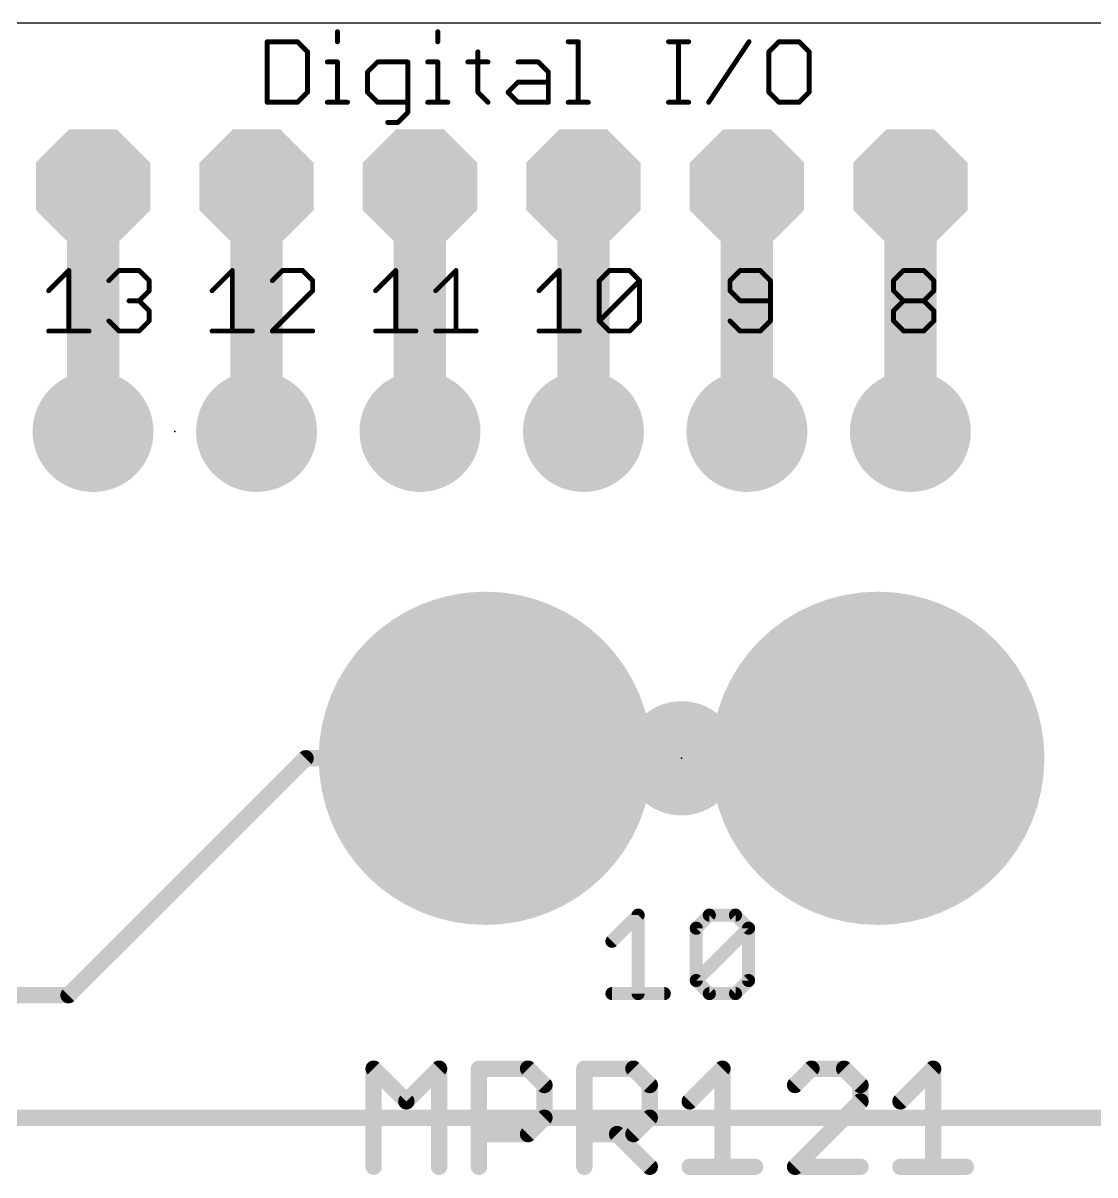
# Model space of a CAD drawing. Extents: x 0 to 68.6, y 0 to 53.3.
# Drawn here: x 27.87 to 44.52, y 35.43 to 53.34 of the extents above; entities that cross this region are included whole.
import ezdxf

# ---------------------------------------------------------------- set-up
doc = ezdxf.new("R2010")
doc.units = 0
for name, color, linetype in [('1', 12, 'CONTINUOUS'), ('17', 110, 'CONTINUOUS'), ('20', 53, 'CONTINUOUS'), ('21', 40, 'CONTINUOUS'), ('23', 53, 'CONTINUOUS'), ('29', 253, 'CONTINUOUS')]:
    doc.layers.add(name, color=color, linetype=linetype)

# ---------------------------------------------------------------- blocks, each defined once
blk = doc.blocks.new('ROUNDP')
at = {"const_width": 0.5}
blk.add_lwpolyline([(0, -0.25, 1), (0, 0.25, 1), (0, -0.25)], format="xyb", dxfattribs=at)
blk = doc.blocks.new('OCTAGONP')
at = {"const_width": 0.5}
blk.add_lwpolyline([(-0.25, -0.1036), (-0.25, 0.1036), (-0.1036, 0.25), (0.1036, 0.25), (0.25, 0.1036), (0.25, -0.1036), (0.1036, -0.25), (-0.1036, -0.25), (-0.25, -0.1036), (-0.25, 0.1036)], dxfattribs=at)

msp = doc.modelspace()

# ---------------------------------------------------------------- linework, layer by layer
at = {"layer": '1'}
for points, const_width in [([(28.956, 50.8), (28.956, 46.99)], 0.8128), ([(31.496, 50.8), (31.496, 46.99)], 0.8128), ([(34.036, 50.8), (34.036, 46.99)], 0.8128), ([(36.576, 50.8), (36.576, 46.99)], 0.8128), ([(39.116, 50.8), (39.116, 46.99)], 0.8128), ([(41.656, 50.8), (41.656, 46.99)], 0.8128), ([(28.575, 38.227), (32.258, 41.91)], 0.254), ([(32.258, 41.91), (35.052, 41.91)], 0.254), ([(35.052, 41.91), (38.1, 41.91)], 0.254), ([(38.1, 41.91), (41.148, 41.91)], 0.254), ([(15.24, 38.227), (28.575, 38.227)], 0.254), ([(16.383, 36.322), (46.99, 36.322)], 0.254)]:
    msp.add_lwpolyline(points, dxfattribs=dict(at, const_width=const_width))
for points, const_width in [([(29.1592, 50.8, 1), (28.7528, 50.8)], 0.4064), ([(31.6992, 50.8, 1), (31.2928, 50.8)], 0.4064), ([(34.2392, 50.8, 1), (33.8328, 50.8)], 0.4064), ([(36.7792, 50.8, 1), (36.3728, 50.8)], 0.4064), ([(39.3192, 50.8, 1), (38.9128, 50.8)], 0.4064), ([(41.8592, 50.8, 1), (41.4528, 50.8)], 0.4064), ([(28.7528, 46.99, 1), (29.1592, 46.99)], 0.4064), ([(31.2928, 46.99, 1), (31.6992, 46.99)], 0.4064), ([(33.8328, 46.99, 1), (34.2392, 46.99)], 0.4064), ([(36.3728, 46.99, 1), (36.7792, 46.99)], 0.4064), ([(38.9128, 46.99, 1), (39.3192, 46.99)], 0.4064), ([(41.4528, 46.99, 1), (41.8592, 46.99)], 0.4064), ([(32.258, 41.9735, 1), (32.258, 41.8465)], 0.127), ([(32.3029, 41.8651, 1), (32.2131, 41.9549)], 0.127), ([(35.052, 41.9735, 1), (35.052, 41.8465)], 0.127), ([(35.052, 41.8465, 1), (35.052, 41.9735)], 0.127), ([(38.1, 41.9735, 1), (38.1, 41.8465)], 0.127), ([(38.1, 41.8465, 1), (38.1, 41.9735)], 0.127), ([(41.148, 41.8465, 1), (41.148, 41.9735)], 0.127), ([(28.5301, 38.2719, 1), (28.6199, 38.1821)], 0.127), ([(28.575, 38.1635, 1), (28.575, 38.2905)], 0.127)]:
    msp.add_lwpolyline(points, format="xyb", dxfattribs=dict(at, const_width=const_width))
at = {"layer": '20'}
msp.add_line((64.516, 53.34), (0, 53.34), dxfattribs=at)
at = {"layer": '21'}
for points, const_width in [([(32.7724, 53.2055, 1), (32.7343, 53.2055)], 0.0381), ([(34.3316, 53.2055, 1), (34.2935, 53.2055)], 0.0381), ([(31.6802, 53.0487, 1), (31.6421, 53.0487)], 0.0381), ([(31.6611, 53.0678, 1), (31.6611, 53.0297)], 0.0381), ([(32.1449, 53.0622, 1), (32.1179, 53.0352)], 0.0381), ([(32.1314, 53.0297, 1), (32.1314, 53.0678)], 0.0381), ([(32.7343, 53.0487, 1), (32.7724, 53.0487)], 0.0381), ([(34.2935, 53.0487, 1), (34.3316, 53.0487)], 0.0381), ([(36.3387, 53.0678, 1), (36.3387, 53.0297)], 0.0381), ([(36.5145, 53.0487, 1), (36.4764, 53.0487)], 0.0381), ([(36.4955, 53.0297, 1), (36.4955, 53.0678)], 0.0381), ([(37.8979, 53.0678, 1), (37.8979, 53.0297)], 0.0381), ([(38.0737, 53.0487, 1), (38.0356, 53.0487)], 0.0381), ([(38.2114, 53.0297, 1), (38.2114, 53.0678)], 0.0381), ([(39.1645, 53.0381, 1), (39.1328, 53.0593)], 0.0381), ([(39.6138, 53.0678, 1), (39.6138, 53.0297)], 0.0381), ([(39.6273, 53.0352, 1), (39.6004, 53.0622)], 0.0381), ([(39.9409, 53.0622, 1), (39.9139, 53.0352)], 0.0381), ([(39.9274, 53.0297, 1), (39.9274, 53.0678)], 0.0381), ([(32.3072, 52.8919, 1), (32.2691, 52.8919)], 0.0381), ([(32.2747, 52.8785, 1), (32.3016, 52.9054)], 0.0381), ([(34.9553, 52.8919, 1), (34.9172, 52.8919)], 0.0381), ([(39.4761, 52.8919, 1), (39.438, 52.8919)], 0.0381), ([(39.4436, 52.9054, 1), (39.4706, 52.8785)], 0.0381), ([(40.1032, 52.8919, 1), (40.0651, 52.8919)], 0.0381), ([(40.0707, 52.8785, 1), (40.0976, 52.9054)], 0.0381), ([(32.5966, 52.7542, 1), (32.5966, 52.7161)], 0.0381), ([(32.7724, 52.7352, 1), (32.7343, 52.7352)], 0.0381), ([(32.7534, 52.7161, 1), (32.7534, 52.7542)], 0.0381), ([(33.3771, 52.7542, 1), (33.3771, 52.7161)], 0.0381), ([(33.3905, 52.7217, 1), (33.3636, 52.7486)], 0.0381), ([(33.8664, 52.7352, 1), (33.8283, 52.7352)], 0.0381), ([(33.8474, 52.7161, 1), (33.8474, 52.7542)], 0.0381), ([(34.1558, 52.7542, 1), (34.1558, 52.7161)], 0.0381), ([(34.3316, 52.7352, 1), (34.2935, 52.7352)], 0.0381), ([(34.3126, 52.7161, 1), (34.3126, 52.7542)], 0.0381), ([(34.7795, 52.7542, 1), (34.7795, 52.7161)], 0.0381), ([(35.093, 52.7161, 1), (35.093, 52.7542)], 0.0381), ([(35.5599, 52.7542, 1), (35.5599, 52.7161)], 0.0381), ([(35.8869, 52.7486, 1), (35.86, 52.7217)], 0.0381), ([(35.8735, 52.7161, 1), (35.8735, 52.7542)], 0.0381), ([(33.2393, 52.5784, 1), (33.2012, 52.5784)], 0.0381), ([(33.2068, 52.5919, 1), (33.2338, 52.5649)], 0.0381), ([(36.0493, 52.5784, 1), (36.0112, 52.5784)], 0.0381), ([(36.0168, 52.5649, 1), (36.0437, 52.5919)], 0.0381), ([(32.3016, 52.2514, 1), (32.2747, 52.2783)], 0.0381), ([(33.2338, 52.2783, 1), (33.2068, 52.2514)], 0.0381), ([(34.9497, 52.2783, 1), (34.9228, 52.2514)], 0.0381), ([(35.4166, 52.2783, 1), (35.3897, 52.2514)], 0.0381), ([(35.3897, 52.2783, 1), (35.4166, 52.2514)], 0.0381), ([(35.5599, 52.4407, 1), (35.5599, 52.4026)], 0.0381), ([(35.5734, 52.4082, 1), (35.5465, 52.4351)], 0.0381), ([(36.0302, 52.4026, 1), (36.0302, 52.4407)], 0.0381), ([(39.4706, 52.2783, 1), (39.4436, 52.2514)], 0.0381), ([(40.0976, 52.2514, 1), (40.0707, 52.2783)], 0.0381), ([(31.6611, 52.1272, 1), (31.6611, 52.0891)], 0.0381), ([(31.6421, 52.1081, 1), (31.6802, 52.1081)], 0.0381), ([(32.1179, 52.1216, 1), (32.1449, 52.0946)], 0.0381), ([(32.1314, 52.0891, 1), (32.1314, 52.1272)], 0.0381), ([(32.2691, 52.2649, 1), (32.3072, 52.2649)], 0.0381), ([(32.5966, 52.1272, 1), (32.5966, 52.0891)], 0.0381), ([(32.7343, 52.1081, 1), (32.7724, 52.1081)], 0.0381), ([(32.9102, 52.0891, 1), (32.9102, 52.1272)], 0.0381), ([(33.2012, 52.2649, 1), (33.2393, 52.2649)], 0.0381), ([(33.3771, 52.1272, 1), (33.3771, 52.0891)], 0.0381), ([(33.3636, 52.0946, 1), (33.3905, 52.1216)], 0.0381), ([(33.8474, 52.0891, 1), (33.8474, 52.1272)], 0.0381), ([(34.1558, 52.1272, 1), (34.1558, 52.0891)], 0.0381), ([(34.2935, 52.1081, 1), (34.3316, 52.1081)], 0.0381), ([(34.4693, 52.0891, 1), (34.4693, 52.1272)], 0.0381), ([(34.9172, 52.2649, 1), (34.9553, 52.2649)], 0.0381), ([(35.0796, 52.0946, 1), (35.1065, 52.1216)], 0.0381), ([(35.5599, 52.1272, 1), (35.5599, 52.0891)], 0.0381), ([(35.5465, 52.0946, 1), (35.5734, 52.1216)], 0.0381), ([(36.0112, 52.1081, 1), (36.0493, 52.1081)], 0.0381), ([(36.0302, 52.0891, 1), (36.0302, 52.1272)], 0.0381), ([(36.3387, 52.1272, 1), (36.3387, 52.0891)], 0.0381), ([(36.4764, 52.1081, 1), (36.5145, 52.1081)], 0.0381), ([(36.6522, 52.0891, 1), (36.6522, 52.1272)], 0.0381), ([(37.8979, 52.1272, 1), (37.8979, 52.0891)], 0.0381), ([(38.0356, 52.1081, 1), (38.0737, 52.1081)], 0.0381), ([(38.2114, 52.0891, 1), (38.2114, 52.1272)], 0.0381), ([(38.5057, 52.1187, 1), (38.5374, 52.0975)], 0.0381), ([(39.438, 52.2649, 1), (39.4761, 52.2649)], 0.0381), ([(39.6138, 52.1272, 1), (39.6138, 52.0891)], 0.0381), ([(39.6004, 52.0946, 1), (39.6273, 52.1216)], 0.0381), ([(39.9139, 52.1216, 1), (39.9409, 52.0946)], 0.0381), ([(39.9274, 52.0891, 1), (39.9274, 52.1272)], 0.0381), ([(40.0651, 52.2649, 1), (40.1032, 52.2649)], 0.0381), ([(33.8283, 51.9513, 1), (33.8664, 51.9513)], 0.0381), ([(33.8608, 51.9379, 1), (33.8339, 51.9648)], 0.0381), ([(33.5338, 51.8136, 1), (33.5338, 51.7755)], 0.0381), ([(33.6771, 51.808, 1), (33.7041, 51.7811)], 0.0381), ([(33.6906, 51.7755, 1), (33.6906, 51.8136)], 0.0381), ([(28.5986, 49.4927, 1), (28.5605, 49.4927)], 0.0381), ([(28.5931, 49.4792, 1), (28.5661, 49.5062)], 0.0381), ([(29.3583, 49.5118, 1), (29.3583, 49.4737)], 0.0381), ([(29.3718, 49.4792, 1), (29.3449, 49.5062)], 0.0381), ([(29.6854, 49.5062, 1), (29.6584, 49.4792)], 0.0381), ([(29.6719, 49.4737, 1), (29.6719, 49.5118)], 0.0381), ([(31.1386, 49.4927, 1), (31.1005, 49.4927)], 0.0381), ([(31.1331, 49.4792, 1), (31.1061, 49.5062)], 0.0381), ([(31.8983, 49.5118, 1), (31.8983, 49.4737)], 0.0381), ([(31.9118, 49.4792, 1), (31.8849, 49.5062)], 0.0381), ([(32.2254, 49.5062, 1), (32.1984, 49.4792)], 0.0381), ([(32.2119, 49.4737, 1), (32.2119, 49.5118)], 0.0381), ([(33.6786, 49.4927, 1), (33.6405, 49.4927)], 0.0381), ([(33.6731, 49.4792, 1), (33.6461, 49.5062)], 0.0381), ([(34.6142, 49.4927, 1), (34.5761, 49.4927)], 0.0381), ([(34.6086, 49.4792, 1), (34.5816, 49.5062)], 0.0381), ([(36.2186, 49.4927, 1), (36.1805, 49.4927)], 0.0381), ([(36.2131, 49.4792, 1), (36.1861, 49.5062)], 0.0381), ([(36.9783, 49.5118, 1), (36.9783, 49.4737)], 0.0381), ([(36.9918, 49.4792, 1), (36.9649, 49.5062)], 0.0381), ([(37.3054, 49.5062, 1), (37.2784, 49.4792)], 0.0381), ([(37.2919, 49.4737, 1), (37.2919, 49.5118)], 0.0381), ([(39.0103, 49.5118, 1), (39.0103, 49.4737)], 0.0381), ([(39.0238, 49.4792, 1), (38.9969, 49.5062)], 0.0381), ([(39.3374, 49.5062, 1), (39.3104, 49.4792)], 0.0381), ([(39.3239, 49.4737, 1), (39.3239, 49.5118)], 0.0381), ([(41.5503, 49.5118, 1), (41.5503, 49.4737)], 0.0381), ([(41.5638, 49.4792, 1), (41.5369, 49.5062)], 0.0381), ([(41.8774, 49.5062, 1), (41.8504, 49.4792)], 0.0381), ([(41.8639, 49.4737, 1), (41.8639, 49.5118)], 0.0381), ([(29.1881, 49.3494, 1), (29.2151, 49.3225)], 0.0381), ([(29.8477, 49.3359, 1), (29.8096, 49.3359)], 0.0381), ([(29.8152, 49.3225, 1), (29.8421, 49.3494)], 0.0381), ([(31.7281, 49.3494, 1), (31.7551, 49.3225)], 0.0381), ([(32.3877, 49.3359, 1), (32.3496, 49.3359)], 0.0381), ([(32.3552, 49.3225, 1), (32.3821, 49.3494)], 0.0381), ([(36.8406, 49.3359, 1), (36.8025, 49.3359)], 0.0381), ([(36.8081, 49.3494, 1), (36.8351, 49.3225)], 0.0381), ([(37.4677, 49.3359, 1), (37.4296, 49.3359)], 0.0381), ([(37.4621, 49.3225, 1), (37.4352, 49.3494)], 0.0381), ([(37.4352, 49.3225, 1), (37.4621, 49.3494)], 0.0381), ([(38.8726, 49.3359, 1), (38.8345, 49.3359)], 0.0381), ([(38.8401, 49.3494, 1), (38.8671, 49.3225)], 0.0381), ([(39.4997, 49.3359, 1), (39.4616, 49.3359)], 0.0381), ([(39.4672, 49.3225, 1), (39.4941, 49.3494)], 0.0381), ([(41.4126, 49.3359, 1), (41.3745, 49.3359)], 0.0381), ([(41.3801, 49.3494, 1), (41.4071, 49.3225)], 0.0381), ([(42.0397, 49.3359, 1), (42.0016, 49.3359)], 0.0381), ([(42.0072, 49.3225, 1), (42.0341, 49.3494)], 0.0381), ([(28.2526, 49.1926, 1), (28.2795, 49.1657)], 0.0381), ([(29.8096, 49.1792, 1), (29.8477, 49.1792)], 0.0381), ([(29.8421, 49.1657, 1), (29.8152, 49.1926)], 0.0381), ([(30.7926, 49.1926, 1), (30.8195, 49.1657)], 0.0381), ([(32.3496, 49.1792, 1), (32.3877, 49.1792)], 0.0381), ([(32.3821, 49.1657, 1), (32.3552, 49.1926)], 0.0381), ([(33.3326, 49.1926, 1), (33.3595, 49.1657)], 0.0381), ([(34.2681, 49.1926, 1), (34.2951, 49.1657)], 0.0381), ([(35.8726, 49.1926, 1), (35.8995, 49.1657)], 0.0381), ([(38.8345, 49.1792, 1), (38.8726, 49.1792)], 0.0381), ([(38.8671, 49.1926, 1), (38.8401, 49.1657)], 0.0381), ([(41.3745, 49.1792, 1), (41.4126, 49.1792)], 0.0381), ([(41.4071, 49.1926, 1), (41.3801, 49.1657)], 0.0381), ([(42.0016, 49.1792, 1), (42.0397, 49.1792)], 0.0381), ([(42.0341, 49.1657, 1), (42.0072, 49.1926)], 0.0381), ([(29.5151, 49.0415, 1), (29.5151, 49.0034)], 0.0381), ([(29.6854, 49.0359, 1), (29.6584, 49.0089)], 0.0381), ([(29.6584, 49.0359, 1), (29.6854, 49.0089)], 0.0381), ([(29.6719, 49.0034, 1), (29.6719, 49.0415)], 0.0381), ([(29.8477, 48.8656, 1), (29.8096, 48.8656)], 0.0381), ([(29.8152, 48.8522, 1), (29.8421, 48.8791)], 0.0381), ([(39.0103, 49.0415, 1), (39.0103, 49.0034)], 0.0381), ([(38.9969, 49.0089, 1), (39.0238, 49.0359)], 0.0381), ([(39.4807, 49.0034, 1), (39.4807, 49.0415)], 0.0381), ([(41.4126, 48.8656, 1), (41.3745, 48.8656)], 0.0381), ([(41.3801, 48.8791, 1), (41.4071, 48.8522)], 0.0381), ([(41.5503, 49.0415, 1), (41.5503, 49.0034)], 0.0381), ([(41.5638, 49.0089, 1), (41.5369, 49.0359)], 0.0381), ([(41.5369, 49.0089, 1), (41.5638, 49.0359)], 0.0381), ([(41.8774, 49.0359, 1), (41.8504, 49.0089)], 0.0381), ([(41.8504, 49.0359, 1), (41.8774, 49.0089)], 0.0381), ([(41.8639, 49.0034, 1), (41.8639, 49.0415)], 0.0381), ([(42.0397, 48.8656, 1), (42.0016, 48.8656)], 0.0381), ([(42.0072, 48.8522, 1), (42.0341, 48.8791)], 0.0381), ([(29.2151, 48.7223, 1), (29.1881, 48.6954)], 0.0381), ([(29.8096, 48.7089, 1), (29.8477, 48.7089)], 0.0381), ([(29.8421, 48.6954, 1), (29.8152, 48.7223)], 0.0381), ([(36.8351, 48.7223, 1), (36.8081, 48.6954)], 0.0381), ([(36.8081, 48.7223, 1), (36.8351, 48.6954)], 0.0381), ([(36.8025, 48.7089, 1), (36.8406, 48.7089)], 0.0381), ([(37.4296, 48.7089, 1), (37.4677, 48.7089)], 0.0381), ([(37.4621, 48.6954, 1), (37.4352, 48.7223)], 0.0381), ([(38.8671, 48.7223, 1), (38.8401, 48.6954)], 0.0381), ([(39.4616, 48.7089, 1), (39.4997, 48.7089)], 0.0381), ([(39.4941, 48.6954, 1), (39.4672, 48.7223)], 0.0381), ([(41.3745, 48.7089, 1), (41.4126, 48.7089)], 0.0381), ([(41.4071, 48.7223, 1), (41.3801, 48.6954)], 0.0381), ([(42.0016, 48.7089, 1), (42.0397, 48.7089)], 0.0381), ([(42.0341, 48.6954, 1), (42.0072, 48.7223)], 0.0381), ([(28.2661, 48.5712, 1), (28.2661, 48.5331)], 0.0381), ([(28.5605, 48.5521, 1), (28.5986, 48.5521)], 0.0381), ([(28.8931, 48.5331, 1), (28.8931, 48.5712)], 0.0381), ([(29.3583, 48.5712, 1), (29.3583, 48.5331)], 0.0381), ([(29.3449, 48.5386, 1), (29.3718, 48.5656)], 0.0381), ([(29.6584, 48.5656, 1), (29.6854, 48.5386)], 0.0381), ([(29.6719, 48.5331, 1), (29.6719, 48.5712)], 0.0381), ([(30.8061, 48.5712, 1), (30.8061, 48.5331)], 0.0381), ([(31.1005, 48.5521, 1), (31.1386, 48.5521)], 0.0381), ([(31.4331, 48.5331, 1), (31.4331, 48.5712)], 0.0381), ([(31.7416, 48.5712, 1), (31.7416, 48.5331)], 0.0381), ([(31.7281, 48.5656, 1), (31.7551, 48.5386)], 0.0381), ([(32.3687, 48.5331, 1), (32.3687, 48.5712)], 0.0381), ([(33.3461, 48.5712, 1), (33.3461, 48.5331)], 0.0381), ([(33.6405, 48.5521, 1), (33.6786, 48.5521)], 0.0381), ([(33.9731, 48.5331, 1), (33.9731, 48.5712)], 0.0381), ([(34.2816, 48.5712, 1), (34.2816, 48.5331)], 0.0381), ([(34.5761, 48.5521, 1), (34.6142, 48.5521)], 0.0381), ([(34.9087, 48.5331, 1), (34.9087, 48.5712)], 0.0381), ([(35.8861, 48.5712, 1), (35.8861, 48.5331)], 0.0381), ([(36.1805, 48.5521, 1), (36.2186, 48.5521)], 0.0381), ([(36.5131, 48.5331, 1), (36.5131, 48.5712)], 0.0381), ([(36.9783, 48.5712, 1), (36.9783, 48.5331)], 0.0381), ([(36.9649, 48.5386, 1), (36.9918, 48.5656)], 0.0381), ([(37.2784, 48.5656, 1), (37.3054, 48.5386)], 0.0381), ([(37.2919, 48.5331, 1), (37.2919, 48.5712)], 0.0381), ([(39.0103, 48.5712, 1), (39.0103, 48.5331)], 0.0381), ([(38.9969, 48.5386, 1), (39.0238, 48.5656)], 0.0381), ([(39.3104, 48.5656, 1), (39.3374, 48.5386)], 0.0381), ([(39.3239, 48.5331, 1), (39.3239, 48.5712)], 0.0381), ([(41.5503, 48.5712, 1), (41.5503, 48.5331)], 0.0381), ([(41.5369, 48.5386, 1), (41.5638, 48.5656)], 0.0381), ([(41.8504, 48.5656, 1), (41.8774, 48.5386)], 0.0381), ([(41.8639, 48.5331, 1), (41.8639, 48.5712)], 0.0381), ([(37.4764, 39.4726, 1), (37.3748, 39.4726)], 0.1016), ([(37.4615, 39.4367, 1), (37.3897, 39.5086)], 0.1016), ([(38.532, 39.5234, 1), (38.532, 39.4218)], 0.1016), ([(38.5679, 39.4367, 1), (38.4961, 39.5086)], 0.1016), ([(38.9746, 39.5086, 1), (38.9028, 39.4367)], 0.1016), ([(38.9387, 39.4218, 1), (38.9387, 39.5234)], 0.1016), ([(38.3794, 39.2693, 1), (38.2778, 39.2693)], 0.1016), ([(38.2927, 39.3052, 1), (38.3645, 39.2333)], 0.1016), ([(39.1929, 39.2693, 1), (39.0913, 39.2693)], 0.1016), ([(39.178, 39.2333, 1), (39.1062, 39.3052)], 0.1016), ([(39.1062, 39.2333, 1), (39.178, 39.3052)], 0.1016), ([(36.983, 39.1018, 1), (37.0548, 39.03)], 0.1016), ([(38.3645, 38.4917, 1), (38.2927, 38.4199)], 0.1016), ([(38.2927, 38.4917, 1), (38.3645, 38.4199)], 0.1016), ([(38.2778, 38.4558, 1), (38.3794, 38.4558)], 0.1016), ([(39.0913, 38.4558, 1), (39.1929, 38.4558)], 0.1016), ([(39.178, 38.4199, 1), (39.1062, 38.4917)], 0.1016), ([(37.0189, 38.3032, 1), (37.0189, 38.2016)], 0.1016), ([(37.8324, 38.2016, 1), (37.8324, 38.3032)], 0.1016), ([(38.532, 38.3032, 1), (38.532, 38.2016)], 0.1016), ([(38.4961, 38.2165, 1), (38.5679, 38.2883)], 0.1016), ([(38.9028, 38.2883, 1), (38.9746, 38.2165)], 0.1016), ([(38.9387, 38.2016, 1), (38.9387, 38.3032)], 0.1016), ([(37.3748, 38.2524, 1), (37.4764, 38.2524)], 0.1016), ([(33.379, 37.0853, 1), (33.252, 37.0853)], 0.127), ([(33.3604, 37.1302, 1), (33.2706, 37.0404)], 0.127), ([(34.3959, 37.0853, 1), (34.2689, 37.0853)], 0.127), ([(34.3773, 37.0404, 1), (34.2875, 37.1302)], 0.127), ([(35.0162, 37.0853, 1), (34.8892, 37.0853)], 0.127), ([(34.9527, 37.1488, 1), (34.9527, 37.0218)], 0.127), ([(35.7602, 37.1302, 1), (35.6704, 37.0404)], 0.127), ([(35.7153, 37.0218, 1), (35.7153, 37.1488)], 0.127), ([(36.6533, 37.0853, 1), (36.5263, 37.0853)], 0.127), ([(36.5898, 37.1488, 1), (36.5898, 37.0218)], 0.127), ([(37.3974, 37.1302, 1), (37.3076, 37.0404)], 0.127), ([(37.3525, 37.0218, 1), (37.3525, 37.1488)], 0.127), ([(38.7989, 37.0853, 1), (38.6719, 37.0853)], 0.127), ([(38.7803, 37.0404, 1), (38.6905, 37.1302)], 0.127), ([(40.1184, 37.1488, 1), (40.1184, 37.0218)], 0.127), ([(40.1633, 37.0404, 1), (40.0735, 37.1302)], 0.127), ([(40.6717, 37.1302, 1), (40.5819, 37.0404)], 0.127), ([(40.6268, 37.0218, 1), (40.6268, 37.1488)], 0.127), ([(42.0732, 37.0853, 1), (41.9462, 37.0853)], 0.127), ([(42.0546, 37.0404, 1), (41.9648, 37.1302)], 0.127), ([(36.0331, 36.8311, 1), (35.9061, 36.8311)], 0.127), ([(35.9246, 36.7862, 1), (36.0145, 36.876)], 0.127), ([(37.6702, 36.8311, 1), (37.5432, 36.8311)], 0.127), ([(37.5618, 36.7862, 1), (37.6516, 36.876)], 0.127), ([(39.8192, 36.876, 1), (39.9091, 36.7862)], 0.127), ([(40.9445, 36.8311, 1), (40.8175, 36.8311)], 0.127), ([(40.8361, 36.7862, 1), (40.9259, 36.876)], 0.127), ([(33.7791, 36.6218, 1), (33.8689, 36.532)], 0.127), ([(33.7791, 36.532, 1), (33.8689, 36.6218)], 0.127), ([(38.1821, 36.6218, 1), (38.2719, 36.532)], 0.127), ([(40.8175, 36.5769, 1), (40.9445, 36.5769)], 0.127), ([(40.9259, 36.532, 1), (40.8361, 36.6218)], 0.127), ([(41.4564, 36.6218, 1), (41.5462, 36.532)], 0.127), ([(35.9061, 36.3227, 1), (36.0331, 36.3227)], 0.127), ([(36.0145, 36.2777, 1), (35.9246, 36.3676)], 0.127), ([(37.5432, 36.3227, 1), (37.6702, 36.3227)], 0.127), ([(37.6516, 36.2777, 1), (37.5618, 36.3676)], 0.127), ([(34.9527, 36.1319, 1), (34.9527, 36.0049)], 0.127), ([(35.6704, 36.1133, 1), (35.7602, 36.0235)], 0.127), ([(35.7153, 36.0049, 1), (35.7153, 36.1319)], 0.127), ([(36.5898, 36.1319, 1), (36.5898, 36.0049)], 0.127), ([(37.1432, 36.1133, 1), (37.0534, 36.0235)], 0.127), ([(37.3076, 36.1133, 1), (37.3974, 36.0235)], 0.127), ([(37.3525, 36.0049, 1), (37.3525, 36.1319)], 0.127), ([(37.5618, 35.5151, 1), (37.6516, 35.6049)], 0.127), ([(38.227, 35.6235, 1), (38.227, 35.4965)], 0.127), ([(39.2439, 35.4965, 1), (39.2439, 35.6235)], 0.127), ([(39.8192, 35.6049, 1), (39.9091, 35.5151)], 0.127), ([(39.8642, 35.6235, 1), (39.8642, 35.4965)], 0.127), ([(40.881, 35.4965, 1), (40.881, 35.6235)], 0.127), ([(41.5013, 35.6235, 1), (41.5013, 35.4965)], 0.127), ([(42.5182, 35.4965, 1), (42.5182, 35.6235)], 0.127), ([(33.252, 35.56, 1), (33.379, 35.56)], 0.127), ([(34.2689, 35.56, 1), (34.3959, 35.56)], 0.127), ([(34.8892, 35.56, 1), (35.0162, 35.56)], 0.127), ([(36.5263, 35.56, 1), (36.6533, 35.56)], 0.127), ([(38.6719, 35.56, 1), (38.7989, 35.56)], 0.127), ([(41.9462, 35.56, 1), (42.0732, 35.56)], 0.127)]:
    msp.add_lwpolyline(points, format="xyb", dxfattribs=dict(at, const_width=const_width))
for points, const_width in [([(32.7534, 53.2055), (32.7534, 53.0487)], 0.0762), ([(34.3126, 53.2055), (34.3126, 53.0487)], 0.0762), ([(31.6611, 53.0487), (31.6611, 52.1081)], 0.0762), ([(32.1314, 53.0487), (31.6611, 53.0487)], 0.0762), ([(32.2882, 52.8919), (32.1314, 53.0487)], 0.0762), ([(36.3387, 53.0487), (36.4955, 53.0487)], 0.0762), ([(36.4955, 53.0487), (36.4955, 52.1081)], 0.0762), ([(37.8979, 53.0487), (38.2114, 53.0487)], 0.0762), ([(38.0547, 52.1081), (38.0547, 53.0487)], 0.0762), ([(38.5216, 52.1081), (39.1486, 53.0487)], 0.0762), ([(39.6138, 53.0487), (39.4571, 52.8919)], 0.0762), ([(39.9274, 53.0487), (39.6138, 53.0487)], 0.0762), ([(40.0842, 52.8919), (39.9274, 53.0487)], 0.0762), ([(32.2882, 52.2649), (32.2882, 52.8919)], 0.0762), ([(34.9363, 52.8919), (34.9363, 52.2649)], 0.0762), ([(39.4571, 52.8919), (39.4571, 52.2649)], 0.0762), ([(40.0842, 52.2649), (40.0842, 52.8919)], 0.0762), ([(32.5966, 52.7352), (32.7534, 52.7352)], 0.0762), ([(32.7534, 52.7352), (32.7534, 52.1081)], 0.0762), ([(33.3771, 52.7352), (33.2203, 52.5784)], 0.0762), ([(33.8474, 52.7352), (33.3771, 52.7352)], 0.0762), ([(33.8474, 51.9513), (33.8474, 52.7352)], 0.0762), ([(34.1558, 52.7352), (34.3126, 52.7352)], 0.0762), ([(34.3126, 52.7352), (34.3126, 52.1081)], 0.0762), ([(34.7795, 52.7352), (35.093, 52.7352)], 0.0762), ([(35.5599, 52.7352), (35.8735, 52.7352)], 0.0762), ([(35.8735, 52.7352), (36.0302, 52.5784)], 0.0762), ([(33.2203, 52.5784), (33.2203, 52.2649)], 0.0762), ([(36.0302, 52.5784), (36.0302, 52.1081)], 0.0762), ([(32.1314, 52.1081), (32.2882, 52.2649)], 0.0762), ([(33.2203, 52.2649), (33.3771, 52.1081)], 0.0762), ([(34.9363, 52.2649), (35.093, 52.1081)], 0.0762), ([(35.4032, 52.2649), (35.5599, 52.4216)], 0.0762), ([(35.5599, 52.1081), (35.4032, 52.2649)], 0.0762), ([(35.5599, 52.4216), (36.0302, 52.4216)], 0.0762), ([(39.4571, 52.2649), (39.6138, 52.1081)], 0.0762), ([(39.9274, 52.1081), (40.0842, 52.2649)], 0.0762), ([(31.6611, 52.1081), (32.1314, 52.1081)], 0.0762), ([(32.5966, 52.1081), (32.9102, 52.1081)], 0.0762), ([(33.3771, 52.1081), (33.8474, 52.1081)], 0.0762), ([(34.1558, 52.1081), (34.4693, 52.1081)], 0.0762), ([(36.0302, 52.1081), (35.5599, 52.1081)], 0.0762), ([(36.3387, 52.1081), (36.6522, 52.1081)], 0.0762), ([(37.8979, 52.1081), (38.2114, 52.1081)], 0.0762), ([(39.6138, 52.1081), (39.9274, 52.1081)], 0.0762), ([(33.6906, 51.7946), (33.8474, 51.9513)], 0.0762), ([(33.5338, 51.7946), (33.6906, 51.7946)], 0.0762), ([(28.2661, 49.1792), (28.5796, 49.4927)], 0.0762), ([(28.5796, 49.4927), (28.5796, 48.5521)], 0.0762), ([(29.2016, 49.3359), (29.3583, 49.4927)], 0.0762), ([(29.3583, 49.4927), (29.6719, 49.4927)], 0.0762), ([(29.6719, 49.4927), (29.8286, 49.3359)], 0.0762), ([(30.8061, 49.1792), (31.1196, 49.4927)], 0.0762), ([(31.1196, 49.4927), (31.1196, 48.5521)], 0.0762), ([(31.8983, 49.4927), (31.7416, 49.3359)], 0.0762), ([(32.2119, 49.4927), (31.8983, 49.4927)], 0.0762), ([(32.3687, 49.3359), (32.2119, 49.4927)], 0.0762), ([(33.3461, 49.1792), (33.6596, 49.4927)], 0.0762), ([(33.6596, 49.4927), (33.6596, 48.5521)], 0.0762), ([(34.2816, 49.1792), (34.5951, 49.4927)], 0.0762), ([(34.5951, 49.4927), (34.5951, 48.5521)], 0.0762), ([(35.8861, 49.1792), (36.1996, 49.4927)], 0.0762), ([(36.1996, 49.4927), (36.1996, 48.5521)], 0.0762), ([(36.8216, 49.3359), (36.9783, 49.4927)], 0.0762), ([(36.9783, 49.4927), (37.2919, 49.4927)], 0.0762), ([(37.2919, 49.4927), (37.4487, 49.3359)], 0.0762), ([(39.0103, 49.4927), (38.8536, 49.3359)], 0.0762), ([(39.3239, 49.4927), (39.0103, 49.4927)], 0.0762), ([(39.4807, 49.3359), (39.3239, 49.4927)], 0.0762), ([(41.3936, 49.3359), (41.5503, 49.4927)], 0.0762), ([(41.5503, 49.4927), (41.8639, 49.4927)], 0.0762), ([(41.8639, 49.4927), (42.0207, 49.3359)], 0.0762), ([(29.8286, 49.3359), (29.8286, 49.1792)], 0.0762), ([(32.3687, 49.1792), (32.3687, 49.3359)], 0.0762), ([(36.8216, 48.7089), (36.8216, 49.3359)], 0.0762), ([(36.8216, 48.7089), (37.4487, 49.3359)], 0.0762), ([(37.4487, 49.3359), (37.4487, 48.7089)], 0.0762), ([(38.8536, 49.3359), (38.8536, 49.1792)], 0.0762), ([(39.4807, 48.7089), (39.4807, 49.3359)], 0.0762), ([(41.3936, 49.1792), (41.3936, 49.3359)], 0.0762), ([(42.0207, 49.3359), (42.0207, 49.1792)], 0.0762), ([(29.8286, 49.1792), (29.6719, 49.0224)], 0.0762), ([(31.7416, 48.5521), (32.3687, 49.1792)], 0.0762), ([(38.8536, 49.1792), (39.0103, 49.0224)], 0.0762), ([(41.5503, 49.0224), (41.3936, 49.1792)], 0.0762), ([(42.0207, 49.1792), (41.8639, 49.0224)], 0.0762), ([(29.6719, 49.0224), (29.5151, 49.0224)], 0.0762), ([(29.6719, 49.0224), (29.8286, 48.8656)], 0.0762), ([(29.8286, 48.8656), (29.8286, 48.7089)], 0.0762), ([(39.0103, 49.0224), (39.4807, 49.0224)], 0.0762), ([(41.3936, 48.8656), (41.5503, 49.0224)], 0.0762), ([(41.3936, 48.7089), (41.3936, 48.8656)], 0.0762), ([(41.5503, 49.0224), (41.8639, 49.0224)], 0.0762), ([(41.8639, 49.0224), (42.0207, 48.8656)], 0.0762), ([(42.0207, 48.8656), (42.0207, 48.7089)], 0.0762), ([(29.3583, 48.5521), (29.2016, 48.7089)], 0.0762), ([(29.8286, 48.7089), (29.6719, 48.5521)], 0.0762), ([(36.9783, 48.5521), (36.8216, 48.7089)], 0.0762), ([(37.4487, 48.7089), (37.2919, 48.5521)], 0.0762), ([(38.8536, 48.7089), (39.0103, 48.5521)], 0.0762), ([(39.3239, 48.5521), (39.4807, 48.7089)], 0.0762), ([(41.5503, 48.5521), (41.3936, 48.7089)], 0.0762), ([(42.0207, 48.7089), (41.8639, 48.5521)], 0.0762), ([(28.2661, 48.5521), (28.8931, 48.5521)], 0.0762), ([(29.6719, 48.5521), (29.3583, 48.5521)], 0.0762), ([(30.8061, 48.5521), (31.4331, 48.5521)], 0.0762), ([(32.3687, 48.5521), (31.7416, 48.5521)], 0.0762), ([(33.3461, 48.5521), (33.9731, 48.5521)], 0.0762), ([(34.2816, 48.5521), (34.9087, 48.5521)], 0.0762), ([(35.8861, 48.5521), (36.5131, 48.5521)], 0.0762), ([(37.2919, 48.5521), (36.9783, 48.5521)], 0.0762), ([(39.0103, 48.5521), (39.3239, 48.5521)], 0.0762), ([(41.8639, 48.5521), (41.5503, 48.5521)], 0.0762), ([(37.0189, 39.0659), (37.4256, 39.4726)], 0.2032), ([(37.4256, 39.4726), (37.4256, 38.2524)], 0.2032), ([(38.3286, 39.2693), (38.532, 39.4726)], 0.2032), ([(38.532, 39.4726), (38.9387, 39.4726)], 0.2032), ([(38.9387, 39.4726), (39.1421, 39.2693)], 0.2032), ([(38.3286, 38.4558), (38.3286, 39.2693)], 0.2032), ([(38.3286, 38.4558), (39.1421, 39.2693)], 0.2032), ([(39.1421, 39.2693), (39.1421, 38.4558)], 0.2032), ([(38.532, 38.2524), (38.3286, 38.4558)], 0.2032), ([(39.1421, 38.4558), (38.9387, 38.2524)], 0.2032), ([(37.0189, 38.2524), (37.8324, 38.2524)], 0.2032), ([(38.9387, 38.2524), (38.532, 38.2524)], 0.2032), ([(33.3155, 35.56), (33.3155, 37.0853)], 0.254), ([(33.3155, 37.0853), (33.824, 36.5769)], 0.254), ([(33.824, 36.5769), (34.3324, 37.0853)], 0.254), ([(34.3324, 37.0853), (34.3324, 35.56)], 0.254), ([(34.9527, 35.56), (34.9527, 37.0853)], 0.254), ([(34.9527, 37.0853), (35.7153, 37.0853)], 0.254), ([(35.7153, 37.0853), (35.9696, 36.8311)], 0.254), ([(36.5898, 35.56), (36.5898, 37.0853)], 0.254), ([(36.5898, 37.0853), (37.3525, 37.0853)], 0.254), ([(37.3525, 37.0853), (37.6067, 36.8311)], 0.254), ([(38.227, 36.5769), (38.7354, 37.0853)], 0.254), ([(38.7354, 37.0853), (38.7354, 35.56)], 0.254), ([(40.1184, 37.0853), (39.8642, 36.8311)], 0.254), ([(40.6268, 37.0853), (40.1184, 37.0853)], 0.254), ([(40.881, 36.8311), (40.6268, 37.0853)], 0.254), ([(41.5013, 36.5769), (42.0097, 37.0853)], 0.254), ([(42.0097, 37.0853), (42.0097, 35.56)], 0.254), ([(35.9696, 36.8311), (35.9696, 36.3227)], 0.254), ([(37.6067, 36.8311), (37.6067, 36.3227)], 0.254), ([(40.881, 36.5769), (40.881, 36.8311)], 0.254), ([(39.8642, 35.56), (40.881, 36.5769)], 0.254), ([(35.9696, 36.3227), (35.7153, 36.0684)], 0.254), ([(37.6067, 36.3227), (37.3525, 36.0684)], 0.254), ([(35.7153, 36.0684), (34.9527, 36.0684)], 0.254), ([(37.3525, 36.0684), (36.5898, 36.0684)], 0.254), ([(37.0983, 36.0684), (37.6067, 35.56)], 0.254), ([(38.227, 35.56), (39.2439, 35.56)], 0.254), ([(40.881, 35.56), (39.8642, 35.56)], 0.254), ([(41.5013, 35.56), (42.5182, 35.56)], 0.254)]:
    msp.add_lwpolyline(points, dxfattribs=dict(at, const_width=const_width))
at = {"layer": '23'}
for p in [(30.226, 46.99), (38.1, 41.91), (38.1, 41.91)]:
    msp.add_point(p, dxfattribs=at)

# ---------------------------------------------------------------- block references
at = {"layer": '17', "xscale": 1.6764, "yscale": 1.6764}
for p in [(28.956, 50.8), (28.956, 50.8), (31.496, 50.8), (31.496, 50.8), (34.036, 50.8), (34.036, 50.8), (36.576, 50.8), (36.576, 50.8), (39.116, 50.8), (39.116, 50.8), (41.656, 50.8), (41.656, 50.8)]:
    msp.add_blockref('OCTAGONP', p, dxfattribs=at)
at = {"layer": '17'}
for p, xscale, yscale, rotation in [((28.956, 46.99), 1.778, 1.778, 90), ((28.956, 46.99), 1.778, 1.778, 90), ((31.496, 46.99), 1.778, 1.778, 90), ((31.496, 46.99), 1.778, 1.778, 90), ((34.036, 46.99), 1.778, 1.778, 90), ((34.036, 46.99), 1.778, 1.778, 90), ((36.576, 46.99), 1.778, 1.778, 90), ((36.576, 46.99), 1.778, 1.778, 90), ((39.116, 46.99), 1.778, 1.778, 90), ((39.116, 46.99), 1.778, 1.778, 90), ((41.656, 46.99), 1.778, 1.778, 90), ((41.656, 46.99), 1.778, 1.778, 90), ((35.052, 41.91), 5.08, 5.08, 90), ((35.052, 41.91), 5.08, 5.08, 90), ((41.148, 41.91), 5.08, 5.08, 90), ((41.148, 41.91), 5.08, 5.08, 90), ((38.1, 41.91), 1.6764, 1.6764, 180), ((38.1, 41.91), 1.6764, 1.6764, 180)]:
    msp.add_blockref('ROUNDP', p, dxfattribs=dict(at, xscale=xscale, yscale=yscale, rotation=rotation))
at = {"layer": '29', "xscale": 1.778, "yscale": 1.778}
for p in [(28.956, 50.8), (31.496, 50.8), (34.036, 50.8), (36.576, 50.8), (39.116, 50.8), (41.656, 50.8)]:
    msp.add_blockref('OCTAGONP', p, dxfattribs=at)
at = {"layer": '29'}
for p, xscale, yscale, rotation in [((28.956, 46.99), 1.8796, 1.8796, 90), ((31.496, 46.99), 1.8796, 1.8796, 90), ((34.036, 46.99), 1.8796, 1.8796, 90), ((36.576, 46.99), 1.8796, 1.8796, 90), ((39.116, 46.99), 1.8796, 1.8796, 90), ((41.656, 46.99), 1.8796, 1.8796, 90), ((35.052, 41.91), 5.1816, 5.1816, 90), ((41.148, 41.91), 5.1816, 5.1816, 90), ((38.1, 41.91), 1.778, 1.778, 180)]:
    msp.add_blockref('ROUNDP', p, dxfattribs=dict(at, xscale=xscale, yscale=yscale, rotation=rotation))

doc.saveas('drawing.dxf')
